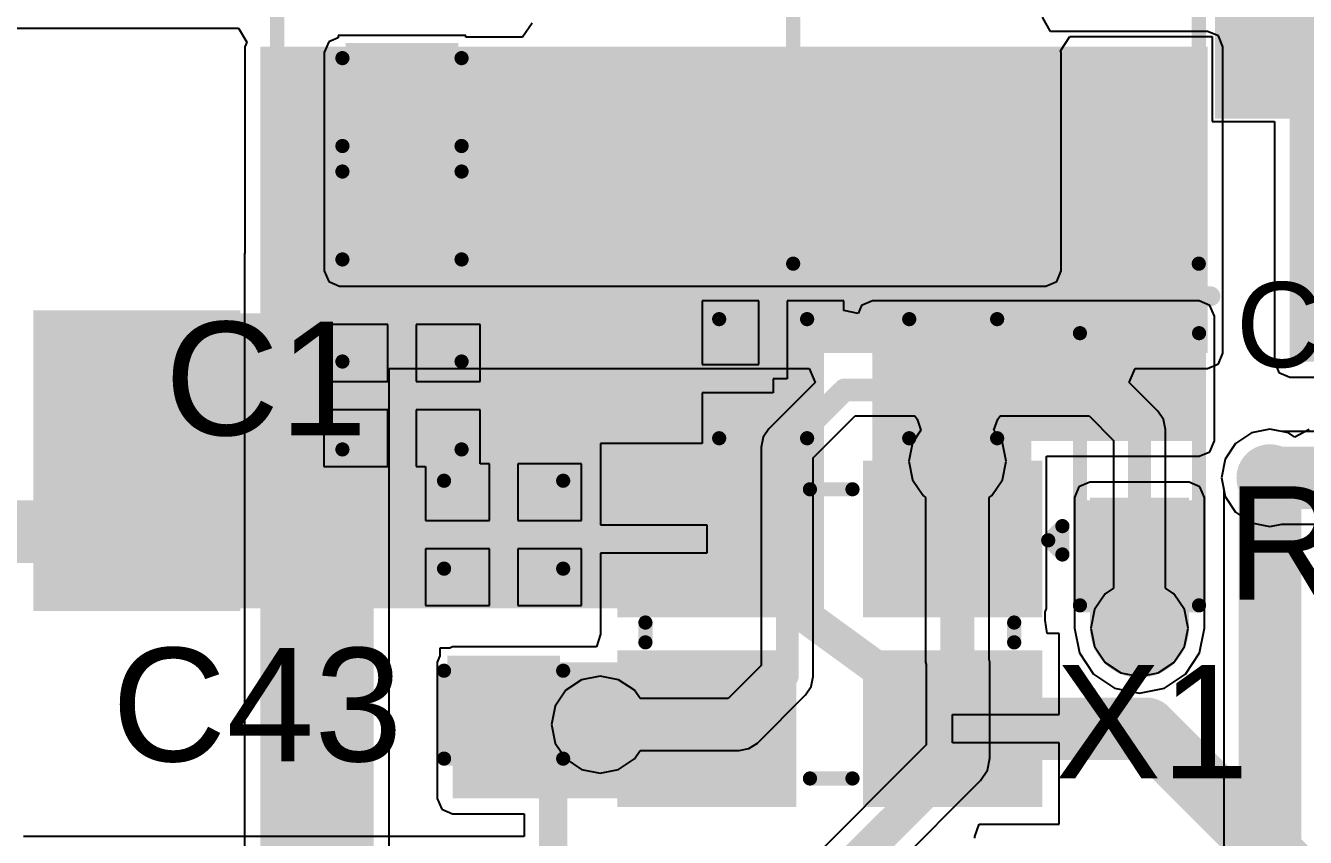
# Model space of a CAD drawing. Header units: millimetres. Extents: x -0.27 to 4.7, y -0.39 to 2.83.
# Drawn here: x 2.8933 to 3.3445, y 1.6312 to 1.9175 of the extents above; entities that cross this region are included whole.
import ezdxf

# ---------------------------------------------------------------- set-up
doc = ezdxf.new("R2010")
doc.units = ezdxf.units.MM
doc.header["$MEASUREMENT"] = 0
for name, color, linetype in [('BottomLayer', 5, 'Continuous'), ('BottomSolder', 6, 'Continuous'), ('TopLayer', 1, 'Continuous'), ('TopOverlay', 2, 'Continuous'), ('TopPaste', 8, 'Continuous'), ('TopSolder', 216, 'Continuous'), ('ViaHoleLayer', 16, 'Continuous')]:
    doc.layers.add(name, color=color, linetype=linetype)
doc.styles.add('Arial', font='', dxfattribs={"height": 0.2})
doc.styles.get('Arial').set_extended_font_data('Arial')

# ---------------------------------------------------------------- blocks, each defined once
blk = doc.blocks.new('ZIO_101954_8')
at = {"layer": 'TopOverlay', "const_width": 0.005}
blk.add_lwpolyline([(0.719, -1.74), (0.719, 0.057)], dxfattribs=at)
blk = doc.blocks.new('SMD3225_4P_43')
at = {"layer": 'TopLayer'}
for points in [[(-0.07087, 0.05709), (-0.01575, 0.05709), (-0.01575, 0.00984), (-0.07087, 0.00984)], [(0.01575, 0.05709), (0.07087, 0.05709), (0.07087, 0.00984), (0.01575, 0.00984)], [(-0.07087, -0.00984), (-0.01575, -0.00984), (-0.01575, -0.05709), (-0.07087, -0.05709)], [(0.01575, -0.00984), (0.07087, -0.00984), (0.07087, -0.05709), (0.01575, -0.05709)]]:
    blk.add_hatch(color=1, dxfattribs=at).paths.add_polyline_path(points)
at = {"layer": 'TopPaste'}
for points in [[(-0.07087, 0.05709), (-0.01575, 0.05709), (-0.01575, 0.00984), (-0.07087, 0.00984)], [(0.01575, 0.05709), (0.07087, 0.05709), (0.07087, 0.00984), (0.01575, 0.00984)], [(-0.07087, -0.00984), (-0.01575, -0.00984), (-0.01575, -0.05709), (-0.07087, -0.05709)], [(0.01575, -0.00984), (0.07087, -0.00984), (0.07087, -0.05709), (0.01575, -0.05709)]]:
    blk.add_hatch(color=8, dxfattribs=at).paths.add_polyline_path(points)
at = {"layer": 'TopSolder'}
for points in [[(-0.07487, 0.06109), (-0.01175, 0.06109), (-0.01175, 0.00584), (-0.07487, 0.00584)], [(0.01175, 0.06109), (0.07487, 0.06109), (0.07487, 0.00584), (0.01175, 0.00584)], [(-0.07487, -0.00584), (-0.01175, -0.00584), (-0.01175, -0.06109), (-0.07487, -0.06109)], [(0.01175, -0.00584), (0.07487, -0.00584), (0.07487, -0.06109), (0.01175, -0.06109)]]:
    blk.add_hatch(color=216, dxfattribs=at).paths.add_polyline_path(points)
at = {"layer": 'TopOverlay', "const_width": 0.005}
for points in [[(0.007, 0.051), (-0.008, 0.051)], [(-0.065, 0.003), (-0.065, -0.004)], [(0.065, 0.003), (0.065, -0.004)], [(-0.077, -0.033), (-0.082, -0.028)], [(-0.082, -0.028), (-0.082, -0.038)], [(-0.077, -0.033), (-0.082, -0.038)], [(0.007, -0.051), (-0.008, -0.051)]]:
    blk.add_lwpolyline(points, dxfattribs=at)
at = {"layer": 'TopOverlay', "const_width": 0.0025}
for points in [[(-0.00925, 0.051, 1), (-0.00675, 0.051, 1)], [(0.00575, 0.051, 1), (0.00825, 0.051, 1)], [(-0.06625, 0.003, 1), (-0.06375, 0.003, 1)], [(0.06375, 0.003, 1), (0.06625, 0.003, 1)], [(-0.06625, -0.004, 1), (-0.06375, -0.004, 1)], [(0.06375, -0.004, 1), (0.06625, -0.004, 1)], [(-0.08325, -0.028, 1), (-0.08075, -0.028, 1)], [(-0.08325, -0.028, 1), (-0.08075, -0.028, 1)], [(-0.07825, -0.033, 1), (-0.07575, -0.033, 1)], [(-0.07825, -0.033, 1), (-0.07575, -0.033, 1)], [(-0.08325, -0.038, 1), (-0.08075, -0.038, 1)], [(-0.08325, -0.038, 1), (-0.08075, -0.038, 1)], [(-0.00925, -0.051, 1), (-0.00675, -0.051, 1)], [(0.00575, -0.051, 1), (0.00825, -0.051, 1)]]:
    blk.add_lwpolyline(points, format="xyb", close=True, dxfattribs=at)
blk = doc.blocks.new('SOT__223_55')
at = {"layer": 'TopLayer'}
for points in [[(-0.0748, 0.15945), (0.0748, 0.15945), (0.0748, 0.08071), (-0.0748, 0.08071)], [(-0.12008, -0.08071), (-0.06102, -0.08071), (-0.06102, -0.15945), (-0.12008, -0.15945)], [(-0.02953, -0.08071), (0.02953, -0.08071), (0.02953, -0.15945), (-0.02953, -0.15945)], [(0.06102, -0.08071), (0.12008, -0.08071), (0.12008, -0.15945), (0.06102, -0.15945)]]:
    blk.add_hatch(color=1, dxfattribs=at).paths.add_polyline_path(points)
at = {"layer": 'TopPaste'}
for points in [[(-0.0748, 0.15945), (0.0748, 0.15945), (0.0748, 0.08071), (-0.0748, 0.08071)], [(-0.12008, -0.08071), (-0.06102, -0.08071), (-0.06102, -0.15945), (-0.12008, -0.15945)], [(-0.02953, -0.08071), (0.02953, -0.08071), (0.02953, -0.15945), (-0.02953, -0.15945)], [(0.06102, -0.08071), (0.12008, -0.08071), (0.12008, -0.15945), (0.06102, -0.15945)]]:
    blk.add_hatch(color=8, dxfattribs=at).paths.add_polyline_path(points)
at = {"layer": 'TopSolder'}
for points in [[(-0.0788, 0.16345), (0.0788, 0.16345), (0.0788, 0.07671), (-0.0788, 0.07671)], [(-0.12408, -0.07671), (-0.05702, -0.07671), (-0.05702, -0.16345), (-0.12408, -0.16345)], [(-0.03353, -0.07671), (0.03353, -0.07671), (0.03353, -0.16345), (-0.03353, -0.16345)], [(0.05702, -0.07671), (0.12408, -0.07671), (0.12408, -0.16345), (0.05702, -0.16345)]]:
    blk.add_hatch(color=216, dxfattribs=at).paths.add_polyline_path(points)
at = {"layer": 'TopOverlay'}
for points, const_width in [([(0.13, 0.071), (-0.13, 0.071)], 0.005), ([(-0.13, -0.072), (-0.13, 0.071)], 0.005), ([(0.13, -0.072), (0.13, 0.071)], 0.005), ([(0.13, -0.072), (-0.13, -0.072)], 0.005), ([(-0.127, -0.121), (-0.132, -0.116)], 0.00787), ([(-0.132, -0.126), (-0.132, -0.116)], 0.00787), ([(-0.132, -0.126), (-0.127, -0.121)], 0.00787)]:
    blk.add_lwpolyline(points, dxfattribs=dict(at, const_width=const_width))
for points, const_width in [([(-0.13125, 0.071, 1), (-0.12875, 0.071, 1)], 0.0025), ([(-0.13125, 0.071, 1), (-0.12875, 0.071, 1)], 0.0025), ([(0.12875, 0.071, 1), (0.13125, 0.071, 1)], 0.0025), ([(0.12875, 0.071, 1), (0.13125, 0.071, 1)], 0.0025), ([(-0.13125, -0.072, 1), (-0.12875, -0.072, 1)], 0.0025), ([(-0.13125, -0.072, 1), (-0.12875, -0.072, 1)], 0.0025), ([(0.12875, -0.072, 1), (0.13125, -0.072, 1)], 0.0025), ([(0.12875, -0.072, 1), (0.13125, -0.072, 1)], 0.0025), ([(-0.13397, -0.116, 1), (-0.13003, -0.116, 1)], 0.00394), ([(-0.13397, -0.116, 1), (-0.13003, -0.116, 1)], 0.00394), ([(-0.12897, -0.121, 1), (-0.12503, -0.121, 1)], 0.00394), ([(-0.12897, -0.121, 1), (-0.12503, -0.121, 1)], 0.00394), ([(-0.13397, -0.126, 1), (-0.13003, -0.126, 1)], 0.00394), ([(-0.13397, -0.126, 1), (-0.13003, -0.126, 1)], 0.00394)]:
    blk.add_lwpolyline(points, format="xyb", close=True, dxfattribs=dict(at, const_width=const_width))
blk = doc.blocks.new('R___0603_72')
at = {"layer": 'TopLayer'}
for points in [[(-0.015, 0.0175), (-0.015, -0.0175), (-0.045, -0.0175), (-0.045, 0.0175)], [(0.045, 0.0175), (0.045, -0.0175), (0.015, -0.0175), (0.015, 0.0175)]]:
    blk.add_hatch(color=1, dxfattribs=at).paths.add_polyline_path(points)
at = {"layer": 'TopPaste'}
for points in [[(-0.015, 0.0175), (-0.015, -0.0175), (-0.045, -0.0175), (-0.045, 0.0175)], [(0.045, 0.0175), (0.045, -0.0175), (0.015, -0.0175), (0.015, 0.0175)]]:
    blk.add_hatch(color=8, dxfattribs=at).paths.add_polyline_path(points)
at = {"layer": 'TopSolder'}
for points in [[(-0.011, 0.0215), (-0.011, -0.0215), (-0.049, -0.0215), (-0.049, 0.0215)], [(0.049, 0.0215), (0.049, -0.0215), (0.011, -0.0215), (0.011, 0.0215)]]:
    blk.add_hatch(color=216, dxfattribs=at).paths.add_polyline_path(points)
at = {"layer": 'TopOverlay', "const_width": 0.005}
for points in [[(-0.048, 0.021), (-0.048, -0.021)], [(-0.048, 0.021), (0.048, 0.021)], [(0.048, 0.021), (0.048, -0.021)], [(-0.048, -0.021), (0.048, -0.021)]]:
    blk.add_lwpolyline(points, dxfattribs=at)
at = {"layer": 'TopOverlay', "const_width": 0.0025}
for points in [[(-0.04925, 0.021, 1), (-0.04675, 0.021, 1)], [(-0.04925, 0.021, 1), (-0.04675, 0.021, 1)], [(0.04675, 0.021, 1), (0.04925, 0.021, 1)], [(0.04675, 0.021, 1), (0.04925, 0.021, 1)], [(-0.04925, -0.021, 1), (-0.04675, -0.021, 1)], [(-0.04925, -0.021, 1), (-0.04675, -0.021, 1)], [(0.04675, -0.021, 1), (0.04925, -0.021, 1)], [(0.04675, -0.021, 1), (0.04925, -0.021, 1)]]:
    blk.add_lwpolyline(points, format="xyb", close=True, dxfattribs=at)
blk = doc.blocks.new('C___0603_175')
at = {"layer": 'TopLayer'}
for points in [[(-0.015, 0.0175), (-0.015, -0.0175), (-0.045, -0.0175), (-0.045, 0.0175)], [(0.045, 0.0175), (0.045, -0.0175), (0.015, -0.0175), (0.015, 0.0175)]]:
    blk.add_hatch(color=1, dxfattribs=at).paths.add_polyline_path(points)
at = {"layer": 'TopPaste'}
for points in [[(-0.015, 0.0175), (-0.015, -0.0175), (-0.045, -0.0175), (-0.045, 0.0175)], [(0.045, 0.0175), (0.045, -0.0175), (0.015, -0.0175), (0.015, 0.0175)]]:
    blk.add_hatch(color=8, dxfattribs=at).paths.add_polyline_path(points)
at = {"layer": 'TopSolder'}
for points in [[(-0.01264, 0.01986), (-0.01264, -0.01986), (-0.04736, -0.01986), (-0.04736, 0.01986)], [(0.04736, 0.01986), (0.04736, -0.01986), (0.01264, -0.01986), (0.01264, 0.01986)]]:
    blk.add_hatch(color=216, dxfattribs=at).paths.add_polyline_path(points)
at = {"layer": 'TopOverlay', "const_width": 0.005}
for points in [[(-0.049, 0.021), (-0.049, -0.021)], [(-0.049, 0.021), (-0.018, 0.021)], [(0.018, 0.021), (0.049, 0.021)], [(0.049, 0.021), (0.049, -0.021)], [(-0.049, -0.021), (-0.018, -0.021)], [(0.018, -0.021), (0.049, -0.021)]]:
    blk.add_lwpolyline(points, dxfattribs=at)
at = {"layer": 'TopOverlay', "const_width": 0.0025}
for points in [[(-0.05025, 0.021, 1), (-0.04775, 0.021, 1)], [(-0.05025, 0.021, 1), (-0.04775, 0.021, 1)], [(-0.01925, 0.021, 1), (-0.01675, 0.021, 1)], [(0.01675, 0.021, 1), (0.01925, 0.021, 1)], [(0.04775, 0.021, 1), (0.05025, 0.021, 1)], [(0.04775, 0.021, 1), (0.05025, 0.021, 1)], [(-0.05025, -0.021, 1), (-0.04775, -0.021, 1)], [(-0.05025, -0.021, 1), (-0.04775, -0.021, 1)], [(-0.01925, -0.021, 1), (-0.01675, -0.021, 1)], [(0.01675, -0.021, 1), (0.01925, -0.021, 1)], [(0.04775, -0.021, 1), (0.05025, -0.021, 1)], [(0.04775, -0.021, 1), (0.05025, -0.021, 1)]]:
    blk.add_lwpolyline(points, format="xyb", close=True, dxfattribs=at)
blk = doc.blocks.new('C___0603_176')
at = {"layer": 'TopLayer'}
for points in [[(-0.015, 0.0175), (-0.015, -0.0175), (-0.045, -0.0175), (-0.045, 0.0175)], [(0.045, 0.0175), (0.045, -0.0175), (0.015, -0.0175), (0.015, 0.0175)]]:
    blk.add_hatch(color=1, dxfattribs=at).paths.add_polyline_path(points)
at = {"layer": 'TopPaste'}
for points in [[(-0.015, 0.0175), (-0.015, -0.0175), (-0.045, -0.0175), (-0.045, 0.0175)], [(0.045, 0.0175), (0.045, -0.0175), (0.015, -0.0175), (0.015, 0.0175)]]:
    blk.add_hatch(color=8, dxfattribs=at).paths.add_polyline_path(points)
at = {"layer": 'TopSolder'}
for points in [[(-0.01264, 0.01986), (-0.01264, -0.01986), (-0.04736, -0.01986), (-0.04736, 0.01986)], [(0.04736, 0.01986), (0.04736, -0.01986), (0.01264, -0.01986), (0.01264, 0.01986)]]:
    blk.add_hatch(color=216, dxfattribs=at).paths.add_polyline_path(points)
at = {"layer": 'TopOverlay', "const_width": 0.005}
for points in [[(-0.049, -0.021), (-0.049, 0.021)], [(-0.049, 0.021), (-0.018, 0.021)], [(0.018, 0.021), (0.049, 0.021)], [(0.049, -0.021), (0.049, 0.021)], [(-0.049, -0.021), (-0.018, -0.021)], [(0.018, -0.021), (0.049, -0.021)]]:
    blk.add_lwpolyline(points, dxfattribs=at)
at = {"layer": 'TopOverlay', "const_width": 0.0025}
for points in [[(-0.05025, 0.021, 1), (-0.04775, 0.021, 1)], [(-0.05025, 0.021, 1), (-0.04775, 0.021, 1)], [(-0.01925, 0.021, 1), (-0.01675, 0.021, 1)], [(0.01675, 0.021, 1), (0.01925, 0.021, 1)], [(0.04775, 0.021, 1), (0.05025, 0.021, 1)], [(0.04775, 0.021, 1), (0.05025, 0.021, 1)], [(-0.05025, -0.021, 1), (-0.04775, -0.021, 1)], [(-0.05025, -0.021, 1), (-0.04775, -0.021, 1)], [(-0.01925, -0.021, 1), (-0.01675, -0.021, 1)], [(0.01675, -0.021, 1), (0.01925, -0.021, 1)], [(0.04775, -0.021, 1), (0.05025, -0.021, 1)], [(0.04775, -0.021, 1), (0.05025, -0.021, 1)]]:
    blk.add_lwpolyline(points, format="xyb", close=True, dxfattribs=at)
blk = doc.blocks.new('C___0603_212')
at = {"layer": 'TopLayer'}
for points in [[(-0.015, 0.0175), (-0.015, -0.0175), (-0.045, -0.0175), (-0.045, 0.0175)], [(0.045, 0.0175), (0.045, -0.0175), (0.015, -0.0175), (0.015, 0.0175)]]:
    blk.add_hatch(color=1, dxfattribs=at).paths.add_polyline_path(points)
at = {"layer": 'TopPaste'}
for points in [[(-0.015, 0.0175), (-0.015, -0.0175), (-0.045, -0.0175), (-0.045, 0.0175)], [(0.045, 0.0175), (0.045, -0.0175), (0.015, -0.0175), (0.015, 0.0175)]]:
    blk.add_hatch(color=8, dxfattribs=at).paths.add_polyline_path(points)
at = {"layer": 'TopSolder'}
for points in [[(-0.01264, 0.01986), (-0.01264, -0.01986), (-0.04736, -0.01986), (-0.04736, 0.01986)], [(0.04736, 0.01986), (0.04736, -0.01986), (0.01264, -0.01986), (0.01264, 0.01986)]]:
    blk.add_hatch(color=216, dxfattribs=at).paths.add_polyline_path(points)
at = {"layer": 'TopOverlay', "const_width": 0.005}
for points in [[(-0.018, 0.021), (-0.049, 0.021)], [(-0.049, -0.021), (-0.049, 0.021)], [(0.049, 0.021), (0.018, 0.021)], [(0.049, -0.021), (0.049, 0.021)], [(-0.018, -0.021), (-0.049, -0.021)], [(0.049, -0.021), (0.018, -0.021)]]:
    blk.add_lwpolyline(points, dxfattribs=at)
at = {"layer": 'TopOverlay', "const_width": 0.0025}
for points in [[(-0.05025, 0.021, 1), (-0.04775, 0.021, 1)], [(-0.05025, 0.021, 1), (-0.04775, 0.021, 1)], [(-0.01925, 0.021, 1), (-0.01675, 0.021, 1)], [(0.01675, 0.021, 1), (0.01925, 0.021, 1)], [(0.04775, 0.021, 1), (0.05025, 0.021, 1)], [(0.04775, 0.021, 1), (0.05025, 0.021, 1)], [(-0.05025, -0.021, 1), (-0.04775, -0.021, 1)], [(-0.05025, -0.021, 1), (-0.04775, -0.021, 1)], [(-0.01925, -0.021, 1), (-0.01675, -0.021, 1)], [(0.01675, -0.021, 1), (0.01925, -0.021, 1)], [(0.04775, -0.021, 1), (0.05025, -0.021, 1)], [(0.04775, -0.021, 1), (0.05025, -0.021, 1)]]:
    blk.add_lwpolyline(points, format="xyb", close=True, dxfattribs=at)
blk = doc.blocks.new('C___0603_213')
at = {"layer": 'TopLayer'}
for points in [[(-0.015, 0.0175), (-0.015, -0.0175), (-0.045, -0.0175), (-0.045, 0.0175)], [(0.045, 0.0175), (0.045, -0.0175), (0.015, -0.0175), (0.015, 0.0175)]]:
    blk.add_hatch(color=1, dxfattribs=at).paths.add_polyline_path(points)
at = {"layer": 'TopPaste'}
for points in [[(-0.015, 0.0175), (-0.015, -0.0175), (-0.045, -0.0175), (-0.045, 0.0175)], [(0.045, 0.0175), (0.045, -0.0175), (0.015, -0.0175), (0.015, 0.0175)]]:
    blk.add_hatch(color=8, dxfattribs=at).paths.add_polyline_path(points)
at = {"layer": 'TopSolder'}
for points in [[(-0.01264, 0.01986), (-0.01264, -0.01986), (-0.04736, -0.01986), (-0.04736, 0.01986)], [(0.04736, 0.01986), (0.04736, -0.01986), (0.01264, -0.01986), (0.01264, 0.01986)]]:
    blk.add_hatch(color=216, dxfattribs=at).paths.add_polyline_path(points)
at = {"layer": 'TopOverlay', "const_width": 0.005}
for points in [[(-0.049, 0.021), (-0.049, -0.021)], [(-0.049, 0.021), (-0.018, 0.021)], [(0.018, 0.021), (0.049, 0.021)], [(0.049, 0.021), (0.049, -0.021)], [(-0.049, -0.021), (-0.018, -0.021)], [(0.018, -0.021), (0.049, -0.021)]]:
    blk.add_lwpolyline(points, dxfattribs=at)
at = {"layer": 'TopOverlay', "const_width": 0.0025}
for points in [[(-0.05025, 0.021, 1), (-0.04775, 0.021, 1)], [(-0.05025, 0.021, 1), (-0.04775, 0.021, 1)], [(-0.01925, 0.021, 1), (-0.01675, 0.021, 1)], [(0.01675, 0.021, 1), (0.01925, 0.021, 1)], [(0.04775, 0.021, 1), (0.05025, 0.021, 1)], [(0.04775, 0.021, 1), (0.05025, 0.021, 1)], [(-0.05025, -0.021, 1), (-0.04775, -0.021, 1)], [(-0.05025, -0.021, 1), (-0.04775, -0.021, 1)], [(-0.01925, -0.021, 1), (-0.01675, -0.021, 1)], [(0.01675, -0.021, 1), (0.01925, -0.021, 1)], [(0.04775, -0.021, 1), (0.05025, -0.021, 1)], [(0.04775, -0.021, 1), (0.05025, -0.021, 1)]]:
    blk.add_lwpolyline(points, format="xyb", close=True, dxfattribs=at)

msp = doc.modelspace()

# ---------------------------------------------------------------- hatches: boundary and pattern name
at = {"layer": 'BottomLayer'}
for points in [[(2.976, 1.802), (3.31, 1.802), (3.31, 1.91), (2.976, 1.91)], [(2.896, 1.711), (2.969, 1.711), (2.969, 1.817), (2.896, 1.817)]]:
    msp.add_hatch(color=5, dxfattribs=at).paths.add_polyline_path(points)
h = msp.add_hatch(color=5, dxfattribs=at)
edge = h.paths.add_edge_path()
edge.add_arc((3.199, 1.897), 0.01181, 0, 360)
h = msp.add_hatch(color=5, dxfattribs=at)
edge = h.paths.add_edge_path()
edge.add_arc((3.229, 1.897), 0.01181, 0, 360)
h = msp.add_hatch(color=5, dxfattribs=at)
edge = h.paths.add_edge_path()
edge.add_arc((3.057, 1.896), 0.01181, 0, 360)
h = msp.add_hatch(color=5, dxfattribs=at)
edge = h.paths.add_edge_path()
edge.add_arc((3.057, 1.87033), 0.01181, 0, 360)
h = msp.add_hatch(color=5, dxfattribs=at)
edge = h.paths.add_edge_path()
edge.add_arc((3.199, 1.87133), 0.01181, 0, 360)
h = msp.add_hatch(color=5, dxfattribs=at)
edge = h.paths.add_edge_path()
edge.add_arc((3.229, 1.87133), 0.01181, 0, 360)
h = msp.add_hatch(color=5, dxfattribs=at)
edge = h.paths.add_edge_path()
edge.add_arc((3.057, 1.84467), 0.01181, 0, 360)
h = msp.add_hatch(color=5, dxfattribs=at)
edge = h.paths.add_edge_path()
edge.add_arc((3.199, 1.84567), 0.01181, 0, 360)
h = msp.add_hatch(color=5, dxfattribs=at)
edge = h.paths.add_edge_path()
edge.add_arc((3.229, 1.84567), 0.01181, 0, 360)
h = msp.add_hatch(color=5, dxfattribs=at)
edge = h.paths.add_edge_path()
edge.add_arc((2.91882, 1.79128), 0.01181, 0, 360)
h = msp.add_hatch(color=5, dxfattribs=at)
edge = h.paths.add_edge_path()
edge.add_arc((2.949, 1.79), 0.01181, 0, 360)
h = msp.add_hatch(color=5, dxfattribs=at)
edge = h.paths.add_edge_path()
edge.add_arc((2.91882, 1.76562), 0.01181, 0, 360)
h = msp.add_hatch(color=5, dxfattribs=at)
edge = h.paths.add_edge_path()
edge.add_arc((2.949, 1.76433), 0.01181, 0, 360)
h = msp.add_hatch(color=5, dxfattribs=at)
edge = h.paths.add_edge_path()
edge.add_arc((3.22182, 1.76382), 0.01181, 0, 360)
h = msp.add_hatch(color=5, dxfattribs=at)
edge = h.paths.add_edge_path()
edge.add_arc((3.332, 1.758), 0.01181, 0, 360)
h = msp.add_hatch(color=5, dxfattribs=at)
edge = h.paths.add_edge_path()
edge.add_arc((2.91882, 1.73995), 0.01181, 0, 360)
h = msp.add_hatch(color=5, dxfattribs=at)
edge = h.paths.add_edge_path()
edge.add_arc((2.949, 1.73867), 0.01181, 0, 360)
h = msp.add_hatch(color=5, dxfattribs=at)
edge = h.paths.add_edge_path()
edge.add_arc((3.286, 1.705), 0.01181, 0, 360)
h = msp.add_hatch(color=5, dxfattribs=at)
edge = h.paths.add_edge_path()
edge.add_arc((3.09582, 1.67095), 0.01181, 0, 360)
at = {"layer": 'BottomSolder'}
h = msp.add_hatch(color=6, dxfattribs=at)
edge = h.paths.add_edge_path()
edge.add_arc((3.057, 1.896), 0.00591, 0, 360)
h = msp.add_hatch(color=6, dxfattribs=at)
edge = h.paths.add_edge_path()
edge.add_arc((3.199, 1.897), 0.00591, 0, 360)
h = msp.add_hatch(color=6, dxfattribs=at)
edge = h.paths.add_edge_path()
edge.add_arc((3.229, 1.897), 0.00591, 0, 360)
h = msp.add_hatch(color=6, dxfattribs=at)
edge = h.paths.add_edge_path()
edge.add_arc((3.199, 1.87133), 0.00591, 0, 360)
h = msp.add_hatch(color=6, dxfattribs=at)
edge = h.paths.add_edge_path()
edge.add_arc((3.229, 1.87133), 0.00591, 0, 360)
h = msp.add_hatch(color=6, dxfattribs=at)
edge = h.paths.add_edge_path()
edge.add_arc((3.057, 1.87033), 0.00591, 0, 360)
h = msp.add_hatch(color=6, dxfattribs=at)
edge = h.paths.add_edge_path()
edge.add_arc((3.057, 1.84467), 0.00591, 0, 360)
h = msp.add_hatch(color=6, dxfattribs=at)
edge = h.paths.add_edge_path()
edge.add_arc((3.199, 1.84567), 0.00591, 0, 360)
h = msp.add_hatch(color=6, dxfattribs=at)
edge = h.paths.add_edge_path()
edge.add_arc((3.229, 1.84567), 0.00591, 0, 360)
h = msp.add_hatch(color=6, dxfattribs=at)
edge = h.paths.add_edge_path()
edge.add_arc((2.91882, 1.79128), 0.00591, 0, 360)
h = msp.add_hatch(color=6, dxfattribs=at)
edge = h.paths.add_edge_path()
edge.add_arc((2.949, 1.79), 0.00591, 0, 360)
h = msp.add_hatch(color=6, dxfattribs=at)
edge = h.paths.add_edge_path()
edge.add_arc((2.91882, 1.76562), 0.00591, 0, 360)
h = msp.add_hatch(color=6, dxfattribs=at)
edge = h.paths.add_edge_path()
edge.add_arc((2.949, 1.76433), 0.00591, 0, 360)
h = msp.add_hatch(color=6, dxfattribs=at)
edge = h.paths.add_edge_path()
edge.add_arc((3.22182, 1.76382), 0.00591, 0, 360)
h = msp.add_hatch(color=6, dxfattribs=at)
edge = h.paths.add_edge_path()
edge.add_arc((3.332, 1.758), 0.00591, 0, 360)
h = msp.add_hatch(color=6, dxfattribs=at)
edge = h.paths.add_edge_path()
edge.add_arc((2.91882, 1.73995), 0.00591, 0, 360)
h = msp.add_hatch(color=6, dxfattribs=at)
edge = h.paths.add_edge_path()
edge.add_arc((2.949, 1.73867), 0.00591, 0, 360)
h = msp.add_hatch(color=6, dxfattribs=at)
edge = h.paths.add_edge_path()
edge.add_arc((3.286, 1.705), 0.00591, 0, 360)
h = msp.add_hatch(color=6, dxfattribs=at)
edge = h.paths.add_edge_path()
edge.add_arc((3.09582, 1.67095), 0.00591, 0, 360)
at = {"layer": 'TopLayer'}
for points in [[(3.339, 1.79895), (3.569, 1.79895), (3.569, 2.04), (3.339, 2.04)], [(3.004, 1.831), (3.253, 1.831), (3.253, 1.90795), (3.004, 1.90795)], [(2.898, 1.71195), (3.16121, 1.71195), (3.16121, 1.816), (2.898, 1.816)], [(3.134, 1.71195), (3.17482, 1.71195), (3.17482, 1.81495), (3.134, 1.81495)], [(3.15682, 1.76395), (3.17482, 1.76395), (3.17482, 1.81495), (3.15682, 1.81495)], [(3.19182, 1.71195), (3.24782, 1.71195), (3.24782, 1.81495), (3.19182, 1.81495)], [(3.192, 1.771), (3.307, 1.771), (3.307, 1.81495), (3.192, 1.81495)], [(3.2685, 1.715), (3.3035, 1.715), (3.3035, 1.751), (3.2685, 1.751)], [(3.04382, 1.64495), (3.16182, 1.64495), (3.16182, 1.69295), (3.04382, 1.69295)]]:
    msp.add_hatch(color=1, dxfattribs=at).paths.add_polyline_path(points)
h = msp.add_hatch(color=1, dxfattribs=at)
edge = h.paths.add_edge_path()
edge.add_arc((3.199, 1.897), 0.01181, 0, 360)
h = msp.add_hatch(color=1, dxfattribs=at)
edge = h.paths.add_edge_path()
edge.add_arc((3.229, 1.897), 0.01181, 0, 360)
h = msp.add_hatch(color=1, dxfattribs=at)
edge = h.paths.add_edge_path()
edge.add_arc((3.057, 1.896), 0.01181, 0, 360)
h = msp.add_hatch(color=1, dxfattribs=at)
edge = h.paths.add_edge_path()
edge.add_arc((3.057, 1.87033), 0.01181, 0, 360)
h = msp.add_hatch(color=1, dxfattribs=at)
edge = h.paths.add_edge_path()
edge.add_arc((3.199, 1.87133), 0.01181, 0, 360)
h = msp.add_hatch(color=1, dxfattribs=at)
edge = h.paths.add_edge_path()
edge.add_arc((3.229, 1.87133), 0.01181, 0, 360)
h = msp.add_hatch(color=1, dxfattribs=at)
edge = h.paths.add_edge_path()
edge.add_arc((3.057, 1.84467), 0.01181, 0, 360)
h = msp.add_hatch(color=1, dxfattribs=at)
edge = h.paths.add_edge_path()
edge.add_arc((3.199, 1.84567), 0.01181, 0, 360)
h = msp.add_hatch(color=1, dxfattribs=at)
edge = h.paths.add_edge_path()
edge.add_arc((3.229, 1.84567), 0.01181, 0, 360)
h = msp.add_hatch(color=1, dxfattribs=at)
edge = h.paths.add_edge_path()
edge.add_arc((2.91882, 1.79128), 0.01181, 0, 360)
h = msp.add_hatch(color=1, dxfattribs=at)
edge = h.paths.add_edge_path()
edge.add_arc((2.949, 1.79), 0.01181, 0, 360)
h = msp.add_hatch(color=1, dxfattribs=at)
edge = h.paths.add_edge_path()
edge.add_arc((2.91882, 1.76562), 0.01181, 0, 360)
h = msp.add_hatch(color=1, dxfattribs=at)
edge = h.paths.add_edge_path()
edge.add_arc((2.949, 1.76433), 0.01181, 0, 360)
h = msp.add_hatch(color=1, dxfattribs=at)
edge = h.paths.add_edge_path()
edge.add_arc((3.22182, 1.76382), 0.01181, 0, 360)
h = msp.add_hatch(color=1, dxfattribs=at)
edge = h.paths.add_edge_path()
edge.add_arc((3.332, 1.758), 0.01181, 0, 360)
h = msp.add_hatch(color=1, dxfattribs=at)
edge = h.paths.add_edge_path()
edge.add_arc((2.91882, 1.73995), 0.01181, 0, 360)
h = msp.add_hatch(color=1, dxfattribs=at)
edge = h.paths.add_edge_path()
edge.add_arc((2.949, 1.73867), 0.01181, 0, 360)
h = msp.add_hatch(color=1, dxfattribs=at)
edge = h.paths.add_edge_path()
edge.add_arc((3.286, 1.705), 0.01181, 0, 360)
h = msp.add_hatch(color=1, dxfattribs=at)
edge = h.paths.add_edge_path()
edge.add_arc((3.09582, 1.67095), 0.01181, 0, 360)
at = {"layer": 'TopSolder'}
h = msp.add_hatch(color=216, dxfattribs=at)
edge = h.paths.add_edge_path()
edge.add_arc((3.057, 1.896), 0.00591, 0, 360)
h = msp.add_hatch(color=216, dxfattribs=at)
edge = h.paths.add_edge_path()
edge.add_arc((3.199, 1.897), 0.00591, 0, 360)
h = msp.add_hatch(color=216, dxfattribs=at)
edge = h.paths.add_edge_path()
edge.add_arc((3.229, 1.897), 0.00591, 0, 360)
h = msp.add_hatch(color=216, dxfattribs=at)
edge = h.paths.add_edge_path()
edge.add_arc((3.199, 1.87133), 0.00591, 0, 360)
h = msp.add_hatch(color=216, dxfattribs=at)
edge = h.paths.add_edge_path()
edge.add_arc((3.229, 1.87133), 0.00591, 0, 360)
h = msp.add_hatch(color=216, dxfattribs=at)
edge = h.paths.add_edge_path()
edge.add_arc((3.057, 1.87033), 0.00591, 0, 360)
h = msp.add_hatch(color=216, dxfattribs=at)
edge = h.paths.add_edge_path()
edge.add_arc((3.057, 1.84467), 0.00591, 0, 360)
h = msp.add_hatch(color=216, dxfattribs=at)
edge = h.paths.add_edge_path()
edge.add_arc((3.199, 1.84567), 0.00591, 0, 360)
h = msp.add_hatch(color=216, dxfattribs=at)
edge = h.paths.add_edge_path()
edge.add_arc((3.229, 1.84567), 0.00591, 0, 360)
h = msp.add_hatch(color=216, dxfattribs=at)
edge = h.paths.add_edge_path()
edge.add_arc((2.91882, 1.79128), 0.00591, 0, 360)
h = msp.add_hatch(color=216, dxfattribs=at)
edge = h.paths.add_edge_path()
edge.add_arc((2.949, 1.79), 0.00591, 0, 360)
h = msp.add_hatch(color=216, dxfattribs=at)
edge = h.paths.add_edge_path()
edge.add_arc((2.91882, 1.76562), 0.00591, 0, 360)
h = msp.add_hatch(color=216, dxfattribs=at)
edge = h.paths.add_edge_path()
edge.add_arc((2.949, 1.76433), 0.00591, 0, 360)
h = msp.add_hatch(color=216, dxfattribs=at)
edge = h.paths.add_edge_path()
edge.add_arc((3.22182, 1.76382), 0.00591, 0, 360)
h = msp.add_hatch(color=216, dxfattribs=at)
edge = h.paths.add_edge_path()
edge.add_arc((3.332, 1.758), 0.00591, 0, 360)
h = msp.add_hatch(color=216, dxfattribs=at)
edge = h.paths.add_edge_path()
edge.add_arc((2.91882, 1.73995), 0.00591, 0, 360)
h = msp.add_hatch(color=216, dxfattribs=at)
edge = h.paths.add_edge_path()
edge.add_arc((2.949, 1.73867), 0.00591, 0, 360)
h = msp.add_hatch(color=216, dxfattribs=at)
edge = h.paths.add_edge_path()
edge.add_arc((3.286, 1.705), 0.00591, 0, 360)
h = msp.add_hatch(color=216, dxfattribs=at)
edge = h.paths.add_edge_path()
edge.add_arc((3.09582, 1.67095), 0.00591, 0, 360)
at = {"layer": 'ViaHoleLayer'}
h = msp.add_hatch(color=16, dxfattribs=at)
edge = h.paths.add_edge_path()
edge.add_arc((3.057, 1.896), 0.00591, 0, 360)
h = msp.add_hatch(color=16, dxfattribs=at)
edge = h.paths.add_edge_path()
edge.add_arc((3.199, 1.897), 0.00591, 0, 360)
h = msp.add_hatch(color=16, dxfattribs=at)
edge = h.paths.add_edge_path()
edge.add_arc((3.229, 1.897), 0.00591, 0, 360)
h = msp.add_hatch(color=16, dxfattribs=at)
edge = h.paths.add_edge_path()
edge.add_arc((3.199, 1.87133), 0.00591, 0, 360)
h = msp.add_hatch(color=16, dxfattribs=at)
edge = h.paths.add_edge_path()
edge.add_arc((3.229, 1.87133), 0.00591, 0, 360)
h = msp.add_hatch(color=16, dxfattribs=at)
edge = h.paths.add_edge_path()
edge.add_arc((3.057, 1.87033), 0.00591, 0, 360)
h = msp.add_hatch(color=16, dxfattribs=at)
edge = h.paths.add_edge_path()
edge.add_arc((3.057, 1.84467), 0.00591, 0, 360)
h = msp.add_hatch(color=16, dxfattribs=at)
edge = h.paths.add_edge_path()
edge.add_arc((3.199, 1.84567), 0.00591, 0, 360)
h = msp.add_hatch(color=16, dxfattribs=at)
edge = h.paths.add_edge_path()
edge.add_arc((3.229, 1.84567), 0.00591, 0, 360)
h = msp.add_hatch(color=16, dxfattribs=at)
edge = h.paths.add_edge_path()
edge.add_arc((2.91882, 1.79128), 0.00591, 0, 360)
h = msp.add_hatch(color=16, dxfattribs=at)
edge = h.paths.add_edge_path()
edge.add_arc((2.949, 1.79), 0.00591, 0, 360)
h = msp.add_hatch(color=16, dxfattribs=at)
edge = h.paths.add_edge_path()
edge.add_arc((2.91882, 1.76562), 0.00591, 0, 360)
h = msp.add_hatch(color=16, dxfattribs=at)
edge = h.paths.add_edge_path()
edge.add_arc((2.949, 1.76433), 0.00591, 0, 360)
h = msp.add_hatch(color=16, dxfattribs=at)
edge = h.paths.add_edge_path()
edge.add_arc((3.22182, 1.76382), 0.00591, 0, 360)
h = msp.add_hatch(color=16, dxfattribs=at)
edge = h.paths.add_edge_path()
edge.add_arc((3.332, 1.758), 0.00591, 0, 360)
h = msp.add_hatch(color=16, dxfattribs=at)
edge = h.paths.add_edge_path()
edge.add_arc((2.91882, 1.73995), 0.00591, 0, 360)
h = msp.add_hatch(color=16, dxfattribs=at)
edge = h.paths.add_edge_path()
edge.add_arc((2.949, 1.73867), 0.00591, 0, 360)
h = msp.add_hatch(color=16, dxfattribs=at)
edge = h.paths.add_edge_path()
edge.add_arc((3.286, 1.705), 0.00591, 0, 360)
h = msp.add_hatch(color=16, dxfattribs=at)
edge = h.paths.add_edge_path()
edge.add_arc((3.09582, 1.67095), 0.00591, 0, 360)

# ---------------------------------------------------------------- linework, layer by layer
at = {"layer": 'BottomLayer'}
for p, q in [((3.2546, 1.91541), (3.25175, 1.92041)), ((2.79, 1.91659), (2.9684, 1.91659)), ((2.9684, 1.91659), (2.97125, 1.91159)), ((3.31, 1.91541), (3.2546, 1.91541)), ((3.31383, 1.91383), (3.31, 1.91541)), ((3.31541, 1.91), (3.31383, 1.91383)), ((2.97125, 1.91159), (2.97059, 1.91)), ((2.97059, 1.91), (2.97059, 1.83739)), ((3.31541, 1.802), (3.31541, 1.91)), ((2.97059, 1.83739), (2.97051, 1.837)), ((2.97051, 1.837), (2.97051, 1.522)), ((3.31383, 1.79817), (3.31541, 1.802)), ((3.02149, 1.53256), (3.02149, 1.79659)), ((3.02149, 1.79659), (3.16954, 1.79659)), ((3.16954, 1.79659), (3.17161, 1.79159)), ((3.28239, 1.79159), (3.28446, 1.79659)), ((3.28446, 1.79659), (3.31, 1.79659)), ((3.31, 1.79659), (3.31383, 1.79817)), ((3.17161, 1.79159), (3.15533, 1.77531)), ((3.29249, 1.78149), (3.28239, 1.79159)), ((3.171, 1.76502), (3.1858, 1.77982)), ((3.1858, 1.77982), (3.20674, 1.77982)), ((3.20674, 1.77982), (3.20759, 1.77872)), ((3.20759, 1.77872), (3.20895, 1.77482)), ((3.23469, 1.77482), (3.23606, 1.77872)), ((3.23606, 1.77872), (3.23691, 1.77982)), ((3.23691, 1.77982), (3.2682, 1.77982)), ((3.2682, 1.77982), (3.27682, 1.7712)), ((3.29448, 1.77851), (3.29249, 1.78149)), ((3.29518, 1.775), (3.29448, 1.77851)), ((3.15533, 1.77531), (3.15334, 1.77233)), ((3.20895, 1.77482), (3.20599, 1.77038)), ((3.23766, 1.77038), (3.23469, 1.77482)), ((3.29518, 1.71909), (3.29518, 1.775)), ((3.32544, 1.77384), (3.31988, 1.77012)), ((3.332, 1.77514), (3.32544, 1.77384)), ((3.33856, 1.77384), (3.332, 1.77514)), ((3.3408, 1.77234), (3.33856, 1.77384)), ((3.3458, 1.77501), (3.3408, 1.77234)), ((3.15334, 1.77233), (3.15265, 1.76882)), ((3.15265, 1.76882), (3.15265, 1.69175)), ((3.20599, 1.77038), (3.20468, 1.76382)), ((3.23896, 1.76382), (3.23766, 1.77038)), ((3.27682, 1.7712), (3.27682, 1.71909)), ((3.31988, 1.77012), (3.31616, 1.76456)), ((3.171, 1.68795), (3.171, 1.76502)), ((3.31616, 1.76456), (3.31486, 1.758)), ((3.20468, 1.76382), (3.20599, 1.75726)), ((3.23766, 1.75726), (3.23896, 1.76382)), ((3.20599, 1.75726), (3.2097, 1.7517)), ((3.23394, 1.7517), (3.23766, 1.75726)), ((3.31486, 1.758), (3.31569, 1.75384)), ((3.2097, 1.7517), (3.21061, 1.7511)), ((3.21061, 1.7511), (3.21061, 1.693)), ((3.23304, 1.7511), (3.23394, 1.7517)), ((3.23304, 1.69389), (3.23304, 1.7511)), ((3.31569, 1.75384), (3.31569, 1.58976)), ((3.27682, 1.71909), (3.27388, 1.71712)), ((3.29812, 1.71712), (3.29518, 1.71909)), ((3.27388, 1.71712), (3.27016, 1.71156)), ((3.30184, 1.71156), (3.29812, 1.71712)), ((3.27016, 1.71156), (3.26886, 1.705)), ((3.30314, 1.705), (3.30184, 1.71156)), ((3.26886, 1.705), (3.27016, 1.69844)), ((3.30184, 1.69844), (3.30314, 1.705)), ((3.27016, 1.69844), (3.27388, 1.69288)), ((3.29812, 1.69288), (3.30184, 1.69844)), ((3.21061, 1.693), (3.21078, 1.69211)), ((3.21078, 1.69211), (3.21078, 1.66377)), ((3.23322, 1.693), (3.23304, 1.69389)), ((3.23322, 1.65913), (3.23322, 1.693)), ((3.27388, 1.69288), (3.27944, 1.68916)), ((3.29256, 1.68916), (3.29812, 1.69288)), ((3.09582, 1.68809), (3.08926, 1.68678)), ((3.10238, 1.68678), (3.09582, 1.68809)), ((3.15265, 1.69175), (3.14102, 1.68012)), ((3.1703, 1.68444), (3.171, 1.68795)), ((3.27944, 1.68916), (3.286, 1.68786)), ((3.286, 1.68786), (3.29256, 1.68916)), ((3.0837, 1.68307), (3.07999, 1.67751)), ((3.08926, 1.68678), (3.0837, 1.68307)), ((3.10794, 1.68307), (3.10238, 1.68678)), ((3.10991, 1.68012), (3.10794, 1.68307)), ((3.16831, 1.68146), (3.1703, 1.68444)), ((3.14102, 1.68012), (3.10991, 1.68012)), ((3.15131, 1.66446), (3.16831, 1.68146)), ((3.07999, 1.67751), (3.07868, 1.67095)), ((3.07868, 1.67095), (3.07999, 1.66439)), ((3.07999, 1.66439), (3.0837, 1.65883)), ((3.21078, 1.66377), (3.10418, 1.55716)), ((3.10794, 1.65883), (3.10991, 1.66177)), ((3.10991, 1.66177), (3.14482, 1.66177)), ((3.14482, 1.66177), (3.14833, 1.66247)), ((3.14833, 1.66247), (3.15131, 1.66446)), ((3.0837, 1.65883), (3.08926, 1.65511)), ((3.10238, 1.65511), (3.10794, 1.65883)), ((3.23236, 1.65483), (3.23322, 1.65913)), ((3.23322, 1.65913), (3.23322, 1.65913)), ((3.08926, 1.65511), (3.09582, 1.65381)), ((3.09582, 1.65381), (3.10238, 1.65511)), ((3.22993, 1.6512), (3.23236, 1.65483)), ((3.11675, 1.53802), (3.22993, 1.6512)), ((3.22993, 1.6512), (3.22993, 1.6512))]:
    msp.add_line(p, q, dxfattribs=at)
for points, const_width in [([(3.158, 1.889), (3.20017, 1.84683)], 0.035), ([(3.20017, 1.84683), (3.20717, 1.84683)], 0.035), ([(2.996, 1.522), (2.996, 1.837)], 0.04), ([(3.16182, 1.76882), (3.182, 1.789)], 0.008), ([(3.182, 1.789), (3.272, 1.789)], 0.008), ([(3.272, 1.789), (3.286, 1.775)], 0.008), ([(3.286, 1.705), (3.286, 1.775)], 0.008), ([(3.16182, 1.68795), (3.16182, 1.76882)], 0.008), ([(3.22182, 1.693), (3.22182, 1.76382)], 0.012), ([(3.332, 1.583), (3.332, 1.758)], 0.022), ([(2.907, 1.752), (2.91882, 1.74018)], 0.022), ([(2.91882, 1.73995), (2.91882, 1.74018)], 0.022), ([(3.222, 1.65913), (3.222, 1.693)], 0.012), ([(3.14482, 1.67095), (3.16182, 1.68795)], 0.008), ([(3.09582, 1.67095), (3.14482, 1.67095)], 0.008), ([(3.10882, 1.54595), (3.222, 1.65913)], 0.012)]:
    msp.add_lwpolyline(points, dxfattribs=dict(at, const_width=const_width))
for points, const_width in [([(3.14925, 1.889, 1), (3.16675, 1.889, 1)], 0.0175), ([(3.19142, 1.84683, 1), (3.20892, 1.84683, 1)], 0.0175), ([(3.19142, 1.84683, 1), (3.20892, 1.84683, 1)], 0.0175), ([(3.19842, 1.84683, 1), (3.21592, 1.84683, 1)], 0.0175), ([(2.986, 1.837, 1), (3.006, 1.837, 1)], 0.02), ([(3.18, 1.789, 1), (3.184, 1.789, 1)], 0.004), ([(3.18, 1.789, 1), (3.184, 1.789, 1)], 0.004), ([(3.27, 1.789, 1), (3.274, 1.789, 1)], 0.004), ([(3.27, 1.789, 1), (3.274, 1.789, 1)], 0.004), ([(3.284, 1.775, 1), (3.288, 1.775, 1)], 0.004), ([(3.284, 1.775, 1), (3.288, 1.775, 1)], 0.004), ([(3.15982, 1.76882, 1), (3.16382, 1.76882, 1)], 0.004), ([(3.15982, 1.76882, 1), (3.16382, 1.76882, 1)], 0.004), ([(3.21882, 1.76382, 1), (3.22482, 1.76382, 1)], 0.006), ([(3.3265, 1.758, 1), (3.3375, 1.758, 1)], 0.011), ([(2.9015, 1.752, 1), (2.9125, 1.752, 1)], 0.011), ([(2.91332, 1.74018, 1), (2.92432, 1.74018, 1)], 0.011), ([(2.91332, 1.74018, 1), (2.92432, 1.74018, 1)], 0.011), ([(2.91332, 1.73995, 1), (2.92432, 1.73995, 1)], 0.011), ([(3.284, 1.705, 1), (3.288, 1.705, 1)], 0.004), ([(3.21882, 1.693, 1), (3.22482, 1.693, 1)], 0.006), ([(3.219, 1.693, 1), (3.225, 1.693, 1)], 0.006), ([(3.15982, 1.68795, 1), (3.16382, 1.68795, 1)], 0.004), ([(3.15982, 1.68795, 1), (3.16382, 1.68795, 1)], 0.004), ([(3.09382, 1.67095, 1), (3.09782, 1.67095, 1)], 0.004), ([(3.14282, 1.67095, 1), (3.14682, 1.67095, 1)], 0.004), ([(3.14282, 1.67095, 1), (3.14682, 1.67095, 1)], 0.004), ([(3.219, 1.65913, 1), (3.225, 1.65913, 1)], 0.006), ([(3.219, 1.65913, 1), (3.225, 1.65913, 1)], 0.006)]:
    msp.add_lwpolyline(points, format="xyb", close=True, dxfattribs=dict(at, const_width=const_width))
at = {"layer": 'TopLayer'}
for p, q in [((3.07185, 1.91836), (3.06851, 1.91336)), ((3.0035, 1.91315), (3.00017, 1.91178)), ((3.0485, 1.914), (3.0035, 1.914)), ((3.0035, 1.914), (3.0035, 1.91315)), ((3.0485, 1.91336), (3.0485, 1.914)), ((3.06851, 1.91336), (3.0485, 1.91336)), ((3.25815, 1.90859), (3.26149, 1.91359)), ((3.26149, 1.91359), (3.31161, 1.91359)), ((3.31161, 1.91359), (3.31161, 1.8837)), ((3.00017, 1.91178), (2.99859, 1.90795)), ((3.25841, 1.90795), (3.25815, 1.90859)), ((2.99859, 1.90795), (2.99859, 1.831)), ((3.25841, 1.831), (3.25841, 1.90795)), ((3.31161, 1.8837), (3.33359, 1.8837)), ((3.33359, 1.8837), (3.33359, 1.79895)), ((2.99859, 1.831), (3.00017, 1.82717)), ((3.25683, 1.82717), (3.25841, 1.831)), ((3.00017, 1.82717), (3.004, 1.82559)), ((3.004, 1.82559), (3.253, 1.82559)), ((3.253, 1.82559), (3.25683, 1.82717)), ((3.15182, 1.82045), (3.13182, 1.82045)), ((3.13182, 1.82045), (3.13182, 1.79795)), ((3.15182, 1.79795), (3.15182, 1.82045)), ((3.18182, 1.82045), (3.16182, 1.82045)), ((3.16182, 1.82045), (3.16182, 1.79295)), ((3.18182, 1.81694), (3.18182, 1.82045)), ((3.188, 1.81878), (3.18682, 1.81594)), ((3.19182, 1.82036), (3.188, 1.81878)), ((3.307, 1.82036), (3.19182, 1.82036)), ((3.31083, 1.81878), (3.307, 1.82036)), ((3.31241, 1.81495), (3.31083, 1.81878)), ((3.18682, 1.81594), (3.18182, 1.81694)), ((3.31241, 1.771), (3.31241, 1.81495)), ((3.021, 1.812), (2.9985, 1.812)), ((2.9985, 1.812), (2.9985, 1.792)), ((3.021, 1.792), (3.021, 1.812)), ((3.0535, 1.812), (3.031, 1.812)), ((3.031, 1.812), (3.031, 1.792)), ((3.0535, 1.792), (3.0535, 1.812)), ((3.13182, 1.79795), (3.15182, 1.79795)), ((3.33359, 1.79895), (3.33517, 1.79512)), ((2.9985, 1.792), (3.021, 1.792)), ((3.031, 1.792), (3.0535, 1.792)), ((3.16182, 1.79295), (3.15682, 1.79295)), ((3.15682, 1.79295), (3.15682, 1.78795)), ((3.33517, 1.79512), (3.339, 1.79354)), ((3.339, 1.79354), (3.569, 1.79354)), ((3.15682, 1.78795), (3.13182, 1.78795)), ((3.13182, 1.78795), (3.13182, 1.77004)), ((3.021, 1.782), (2.9985, 1.782)), ((2.9985, 1.782), (2.9985, 1.762)), ((3.021, 1.762), (3.021, 1.782)), ((3.0535, 1.782), (3.031, 1.782)), ((3.031, 1.782), (3.031, 1.762)), ((3.0535, 1.76295), (3.0535, 1.782)), ((3.32544, 1.77384), (3.31988, 1.77012)), ((3.332, 1.77514), (3.32544, 1.77384)), ((3.33616, 1.77431), (3.332, 1.77514)), ((3.62012, 1.77431), (3.33616, 1.77431)), ((3.13182, 1.77004), (3.09596, 1.77004)), ((3.09596, 1.77004), (3.09596, 1.74141)), ((3.31083, 1.76717), (3.31241, 1.771)), ((3.31988, 1.77012), (3.31616, 1.76456)), ((3.25323, 1.71195), (3.25323, 1.76559)), ((3.25323, 1.76559), (3.307, 1.76559)), ((3.307, 1.76559), (3.31083, 1.76717)), ((3.31616, 1.76456), (3.31486, 1.758)), ((2.9985, 1.762), (3.021, 1.762)), ((3.031, 1.762), (3.03432, 1.762)), ((3.03432, 1.762), (3.03432, 1.74295)), ((3.05682, 1.76295), (3.0535, 1.76295)), ((3.05682, 1.74295), (3.05682, 1.76295)), ((3.08932, 1.76295), (3.06682, 1.76295)), ((3.06682, 1.76295), (3.06682, 1.74295)), ((3.08932, 1.74295), (3.08932, 1.76295)), ((3.2685, 1.75641), (3.26467, 1.75483)), ((3.3035, 1.75641), (3.2685, 1.75641)), ((3.30733, 1.75483), (3.3035, 1.75641)), ((3.31486, 1.758), (3.31616, 1.75144)), ((3.26467, 1.75483), (3.26309, 1.751)), ((3.26309, 1.751), (3.26309, 1.73114)), ((3.30891, 1.751), (3.30733, 1.75483)), ((3.30891, 1.73114), (3.30891, 1.751)), ((3.31616, 1.75144), (3.31988, 1.74588)), ((3.03432, 1.74295), (3.05682, 1.74295)), ((3.06682, 1.74295), (3.08932, 1.74295)), ((3.31988, 1.74588), (3.32544, 1.74216)), ((3.32544, 1.74216), (3.332, 1.74086)), ((3.332, 1.74086), (3.33616, 1.74169)), ((3.33616, 1.74169), (3.60755, 1.74169)), ((3.09596, 1.74141), (3.13352, 1.74141)), ((3.13352, 1.74141), (3.13352, 1.73141)), ((3.05682, 1.73295), (3.03432, 1.73295)), ((3.03432, 1.73295), (3.03432, 1.71295)), ((3.05682, 1.71295), (3.05682, 1.73295)), ((3.08932, 1.73295), (3.06682, 1.73295)), ((3.06682, 1.73295), (3.06682, 1.71295)), ((3.08932, 1.71295), (3.08932, 1.73295)), ((3.13352, 1.73141), (3.09596, 1.73141)), ((3.09596, 1.73141), (3.09596, 1.70336)), ((3.26309, 1.73114), (3.26306, 1.731)), ((3.26306, 1.731), (3.26306, 1.705)), ((3.30894, 1.731), (3.30891, 1.73114)), ((3.30894, 1.705), (3.30894, 1.731)), ((3.03432, 1.71295), (3.05682, 1.71295)), ((3.06682, 1.71295), (3.08932, 1.71295)), ((3.25269, 1.71063), (3.25323, 1.71195)), ((3.25269, 1.70811), (3.25269, 1.71063)), ((3.25269, 1.70779), (3.25269, 1.70811)), ((3.25345, 1.70311), (3.25269, 1.70779)), ((3.09596, 1.70279), (3.09458, 1.69836)), ((3.09596, 1.70336), (3.09596, 1.70279)), ((3.25769, 1.70311), (3.25345, 1.70311)), ((3.25769, 1.67448), (3.25769, 1.70311)), ((3.26306, 1.705), (3.26481, 1.69622)), ((3.30719, 1.69622), (3.30894, 1.705)), ((3.04283, 1.69795), (3.03932, 1.69795)), ((3.03932, 1.69795), (3.03932, 1.69515)), ((3.04382, 1.69836), (3.04283, 1.69795)), ((3.09458, 1.69836), (3.04382, 1.69836)), ((3.03932, 1.69515), (3.03841, 1.69295)), ((3.03841, 1.69295), (3.03841, 1.64495)), ((3.26481, 1.69622), (3.26978, 1.68878)), ((3.30222, 1.68878), (3.30719, 1.69622)), ((3.26978, 1.68878), (3.27722, 1.68381)), ((3.29478, 1.68381), (3.30222, 1.68878)), ((3.27722, 1.68381), (3.286, 1.68206)), ((3.286, 1.68206), (3.29478, 1.68381)), ((3.22013, 1.66448), (3.22013, 1.67448)), ((3.22013, 1.67448), (3.25769, 1.67448)), ((3.25769, 1.66448), (3.22013, 1.66448)), ((3.25769, 1.63586), (3.25769, 1.66448)), ((3.03841, 1.64495), (3.04, 1.64112)), ((3.04, 1.64112), (3.04382, 1.63954)), ((3.04382, 1.63954), (3.06905, 1.63954)), ((3.06905, 1.63954), (3.06905, 1.63148)), ((3.22795, 1.63148), (3.22943, 1.63586)), ((3.22943, 1.63586), (3.25769, 1.63586)), ((3.06905, 1.63148), (2.89259, 1.63148)), ((3.22795, 1.63086), (3.22795, 1.63148))]:
    msp.add_line(p, q, dxfattribs=at)
for points, const_width in [([(3.332, 1.758), (3.62687, 1.758)], 0.022), ([(1.492, 1.739), (2.919, 1.739)], 0.022), ([(3.286, 1.705), (3.286, 1.731)], 0.035), ([(3.13352, 1.73641), (3.15507, 1.71879)], 0.012), ([(3.15507, 1.71879), (3.19857, 1.68711)], 0.012), ([(3.19857, 1.68711), (3.22013, 1.66948)], 0.012), ([(3.22013, 1.66948), (3.28852, 1.66948)], 0.022), ([(3.28852, 1.66948), (3.35617, 1.60183)], 0.022), ([(3.077, 1.67), (3.07925, 1.66775)], 0.01), ([(3.19857, 1.65186), (3.21619, 1.66948)], 0.012), ([(3.21619, 1.66948), (3.22013, 1.66948)], 0.012), ([(3.07925, 1.59695), (3.07925, 1.66775)], 0.01)]:
    msp.add_lwpolyline(points, dxfattribs=dict(at, const_width=const_width))
for points, const_width in [([(3.3265, 1.758, 1), (3.3375, 1.758, 1)], 0.011), ([(2.9135, 1.739, 1), (2.9245, 1.739, 1)], 0.011), ([(3.27725, 1.731, 1), (3.29475, 1.731, 1)], 0.0175), ([(3.13052, 1.73641, 1), (3.13652, 1.73641, 1)], 0.006), ([(3.15207, 1.71879, 1), (3.15807, 1.71879, 1)], 0.006), ([(3.15207, 1.71879, 1), (3.15807, 1.71879, 1)], 0.006), ([(3.27725, 1.705, 1), (3.29475, 1.705, 1)], 0.0175), ([(3.19557, 1.68711, 1), (3.20157, 1.68711, 1)], 0.006), ([(3.19557, 1.68711, 1), (3.20157, 1.68711, 1)], 0.006), ([(3.21463, 1.66948, 1), (3.22563, 1.66948, 1)], 0.011), ([(3.28302, 1.66948, 1), (3.29402, 1.66948, 1)], 0.011), ([(3.28302, 1.66948, 1), (3.29402, 1.66948, 1)], 0.011), ([(3.0745, 1.67, 1), (3.0795, 1.67, 1)], 0.005), ([(3.21319, 1.66948, 1), (3.21919, 1.66948, 1)], 0.006), ([(3.21319, 1.66948, 1), (3.21919, 1.66948, 1)], 0.006), ([(3.21713, 1.66948, 1), (3.22313, 1.66948, 1)], 0.006), ([(3.21713, 1.66948, 1), (3.22313, 1.66948, 1)], 0.006), ([(3.07675, 1.66775, 1), (3.08175, 1.66775, 1)], 0.005), ([(3.07675, 1.66775, 1), (3.08175, 1.66775, 1)], 0.005), ([(3.19557, 1.65186, 1), (3.20157, 1.65186, 1)], 0.006)]:
    msp.add_lwpolyline(points, format="xyb", close=True, dxfattribs=dict(at, const_width=const_width))
at = {"layer": 'TopOverlay', "const_width": 0.007}
for points in [[(3.243, 1.817), (3.248, 1.822)], [(3.248, 1.822), (3.311, 1.822)]]:
    msp.add_lwpolyline(points, dxfattribs=at)
at = {"layer": 'TopOverlay', "const_width": 0.0035}
for points in [[(3.24625, 1.822, 1), (3.24975, 1.822, 1)], [(3.24625, 1.822, 1), (3.24975, 1.822, 1)], [(3.30925, 1.822, 1), (3.31275, 1.822, 1)], [(3.24125, 1.817, 1), (3.24475, 1.817, 1)]]:
    msp.add_lwpolyline(points, format="xyb", close=True, dxfattribs=at)

# ---------------------------------------------------------------- block references
for name, p in [('ZIO_101954_8', (2.263, 2.113)), ('C___0603_176', (3.18682, 1.79295))]:
    msp.add_blockref(name, p)
for name, p, rotation in [('SOT__223_55', (3.2359, 1.9635), 270), ('C___0603_212', (3.026, 1.924), 270), ('C___0603_213', (3.026, 1.817), 90), ('R___0603_72', (3.286, 1.761), 90), ('SMD3225_4P_43', (3.17682, 1.70295), 180), ('C___0603_175', (3.06182, 1.70795), 90)]:
    msp.add_blockref(name, p, dxfattribs=dict(rotation=rotation))

# ---------------------------------------------------------------- texts
at = {"layer": 'TopOverlay', "style": 'Arial'}
for s, height, p in [('C42', 0.03, (3.32001, 1.797)), ('C1', 0.04, (2.94234, 1.77301)), ('R35', 0.04, (3.31668, 1.71501)), ('C43', 0.04, (2.92368, 1.65801)), ('X1', 0.04, (3.25634, 1.65201))]:
    msp.add_text(s, height=height, dxfattribs=at).set_placement(p)

doc.saveas('drawing.dxf')
